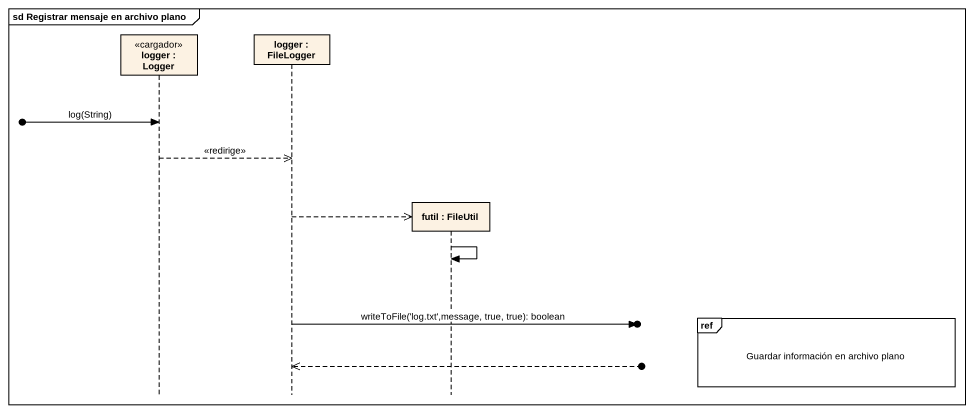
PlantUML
@startuml
mainframe sd Registrar mensaje en archivo plano
hide footbox
participant "logger : Logger" as logger <<cargador>>
participant "logger : FileLogger" as logger_2
participant "futil : FileUtil" as futil

[o-> logger : log(String)
logger -->> logger_2 : <<redirige>>
logger_2 -->> futil **
futil -> futil
ref over futil : Guardar información en archivo plano
logger_2 ->o] : writeToFile('log.txt',message, true, true): boolean
logger_2 <<--o]
@enduml
